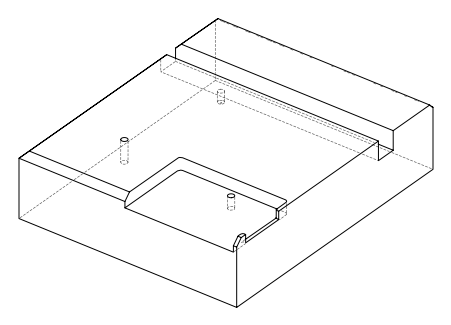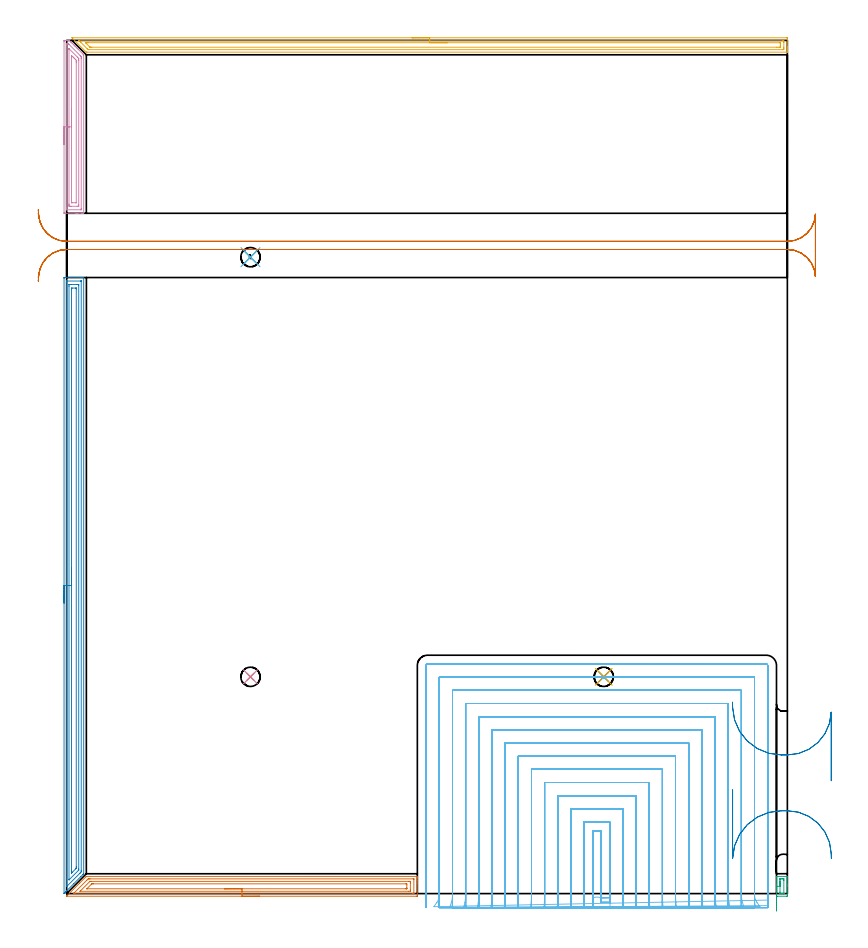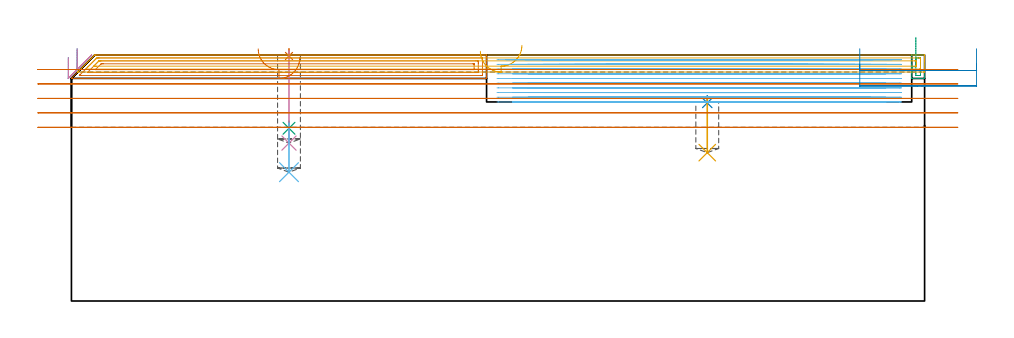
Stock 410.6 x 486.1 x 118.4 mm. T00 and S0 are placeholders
(PLAN: 14 operations, 5 tool changes, 172.4 min)
(1 SPOT_DRILL | STEP1POCKET | NXT0321_9005460120000 | 0.03 min | 0 mm3)
(2 SPOT_DRILL_1 | STEP1POCKET_1 | NXT0321_9005460120000 | 0.03 min | 2441 mm3)
(3 SPOT_DRILL_2 | STEP1POCKET_2 | NXT0321_9005460120000 | 0.04 min | 3815 mm3)
(4 DRILL_BLIND_HOLE_INTO_CENTER | STEP1POCKET | NXT0301_081 | 0.18 min | 3879 mm3)
(5 DRILL_BLIND_HOLE_INTO_CENTER_1 | STEP1POCKET_1 | NXT0301_081 | 0.11 min | 2254 mm3)
(6 DRILL_BLIND_HOLE_INTO_CENTER_2 | STEP1POCKET_2 | NXT0301_081 | 0.1 min | 1990 mm3)
(7 AREA_MILL | FG_CHAMFER_SURFACE | UGT0205_001 | 6.51 min | 13160 mm3)
(8 AREA_MILL_1 | FG_CHAMFER_SURFACE_1 | UGT0205_001 | 11.34 min | 21924 mm3)
(9 AREA_MILL_2 | FG_CHAMFER_SURFACE_2 | UGT0205_001 | 0.43 min | 800 mm3)
(10 AREA_MILL_3 | FG_CHAMFER_SURFACE_3 | UGT0205_001 | 3.33 min | 6583 mm3)
(11 AREA_MILL_4 | FG_CHAMFER_SURFACE_4 | UGT0205_001 | 9.92 min | 13529 mm3)
(12 MILL_SLOT | SLOT_PARTIAL_RECTANGULAR | NXT0201_013 | Follow Part, ap 2.5, ae 75% | 129.35 min | 624314 mm3)
(13 MILL_RECTANGULAR_SLOT | SLOT_RECTANGULAR | UGT0201_004 | Follow Part, ap 8, ae 75% | 9.68 min | 518317 mm3)
(14 MILL_RECTANGULAR_SLOT_1 | SLOT_RECTANGULAR_1 | UGT0201_020 | Follow Part, ap 12.5, ae 75% | 1.39 min | 7689 mm3)
(TOOL NXT0321_9005460120000 | NC Spot Drill, 142deg, 12mm, Carbide, Uncoated | D12 PA142 FL30 Z2)
(TOOL NXT0301_081 | Carbide Drill 11mm [860.1-1100-033A1-MM 2214] | D11 PA140 FL55 Z2)
(TOOL UGT0205_001 | Chamfer Mill 20 x 3 x 45 deg. | D20 FL50 Z2)
(TOOL NXT0201_013 | ENDMILL 10mm | D10 FL30 Z4)
(TOOL UGT0201_004 | End Mill 32 mm | D32 FL53 Z6)
(TOOL UGT0201_020 | End mill 50 mm | D50 FL50 Z4)
(OP 1 SPOT_DRILL)
G17 G21 G94 G90
T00 M6
G54
G17 G0 G90 X104.7 Y123.5 S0 M3
G43 Z128.4 H0
G94 G81 G98 Z117.927 F250. R121.4
G80
M5
M2
(OP 2 SPOT_DRILL_1)
G17 G21 G94 G90
T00 M6
G54
G17 G0 G90 X306. Y123.5 S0 M3
G43 Z128.4 H0
G94 G81 G98 Z95.327 F250. R98.8
G80
M5
M2
(OP 3 SPOT_DRILL_2)
G17 G21 G94 G90
T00 M6
G54
G17 G0 G90 X104.7 Y362.6 S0 M3
G43 Z128.4 H0
G94 G81 G98 Z83.127 F250. R86.6
G80
M5
M2
(OP 4 DRILL_BLIND_HOLE_INTO_CENTER)
G17 G21 G94 G90
T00 M6
G54
G17 G0 G90 X104.7 Y123.5 S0 M3
G43 Z128.4 H1
G94 G81 G98 Z76. F250. R120.4
G80
M5
M2
(OP 5 DRILL_BLIND_HOLE_INTO_CENTER_1)
G17 G21 G94 G90
T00 M6
G54
G17 G0 G90 X306. Y123.5 S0 M3
G43 Z128.4 H1
G94 G81 G98 Z71.4 F250. R97.8
G80
M5
M2
(OP 6 DRILL_BLIND_HOLE_INTO_CENTER_2)
G17 G21 G94 G90
T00 M6
G54
G17 G0 G90 X104.7 Y362.6 S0 M3
G43 Z128.4 H1
G94 G81 G98 Z62. F250. R85.6
G80
M5
M2
(OP 7 AREA_MILL)
G17 G21 G94 G90
T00 M6
G54
G17 G0 G90 X109.892 Y-1.5 S1061 M3
G43 Z128.4 H0
Z117.1
G94 G1 X109.854 Z116.228 F250.
X109.74 Z115.364
X109.551 Z114.512
X109.289 Z113.68
X108.955 Z112.874
X108.552 Z112.1
X108.084 Z111.364
X107.553 Z110.672
X106.963 Z110.029
X106.32 Z109.44
X105.628 Z108.909
X104.892 Z108.44
X104.118 Z108.037
X103.312 Z107.703
X102.48 Z107.441
X101.629 Z107.252
X100.764 Z107.138
X99.892 Z107.1
X-0.016 Y-1.499 Z107.099
X0.001 Y-1.442 Z107.157
X0.029 Y-1.382 Z107.215
X0.047 Y-1.352 Z107.246
X7.473 Y6.074 Z114.672
X10.992 Y9.593 Z118.19
X11.206 Y9.798 Z118.387
X11.349 Y9.8 Z118.4
X199.615
X199.79 Y9.797 Z118.389
X199.798 Y9.641 Z118.233
X199.8 Y9.478 Z118.078
Y9.261 Z117.861
Y8.535 Z117.13
Y7.295 Z115.892
Y5.904 Z114.499
Y-0.492 Z108.106
X199.796 Y-1.112 Z107.486
X199.79 Y-1.493 Z107.105
X199.561 Y-1.497 Z107.101
X199.168 Y-1.5 Z107.1
X99.892
Y-0.086 Z108.514
X4.723
X4.194 Y-0.084 Z108.516
X4.039 Y-0.083 Z108.517
X3.785 Y-0.077 Z108.523
X3.905 Y0.049 Z108.649
X4.044 Y0.193 Z108.793
X4.194 Y0.344 Z108.944
X4.345 Y0.495 Z109.095
X11.508 Y7.658 Z116.258
X11.876 Y8.019 Z116.619
X12.244 Y8.379 Z116.979
X12.4 Y8.381 Z116.981
X13.138 Y8.385 Z116.985
X13.29 Y8.386 Z116.986
X197.379 Y8.385 Z116.985
X197.532 Y8.384 Z116.984
X197.74 Y8.38 Z116.98
X197.785 Y8.379 Z116.979
X197.791 Y8.351 Z116.951
X197.794 Y8.316 Z116.916
X197.799 Y8.123 Z116.723
Y0.23 Z108.83
X197.797 Y0.092 Z108.692
X197.792 Y-0.018 Z108.582
X197.787 Y-0.079 Z108.521
X197.227 Y-0.085 Z108.515
X99.892 Y-0.086 Z108.514
Y1.328 Z109.928
X7.857 Y1.329 Z109.929
X7.772 Y1.33 Z109.93
X7.672 Y1.333 Z109.933
X7.651 Y1.335 Z109.935
X7.664 Y1.354 Z109.954
X7.689 Y1.387 Z109.987
X7.795 Y1.496 Z110.096
X13.138 Y6.838 Z115.438
X13.236 Y6.929 Z115.529
X13.275 Y6.964 Z115.564
X13.314 Y6.965 Z115.565
X13.488 Y6.969 Z115.569
X13.838 Y6.971 Z115.571
X14.032
X194.696
X195.397 Y6.97 Z115.57
X195.59 Y6.968 Z115.568
X195.775 Y6.965 Z115.565
X195.79 Y6.781 Z115.381
X195.797 Y6.578 Z115.178
X195.8 Y5.904 Z114.504
Y5.698 Z114.298
X195.799 Y2.192 Z110.792
X195.79 Y1.519 Z110.119
X195.777 Y1.336 Z109.936
X194.696 Y1.329 Z109.929
X99.892 Y1.328 Z109.928
Y2.743 Z111.343
X11.692
X11.597 Y2.745 Z111.345
X11.537 Y2.748 Z111.348
X11.512 Y2.751 Z111.351
X11.525 Y2.767 Z111.367
X11.589 Y2.837 Z111.437
X11.689 Y2.94 Z111.54
X14.032 Y5.283 Z113.883
X14.248 Y5.49 Z114.09
X14.306 Y5.546 Z114.146
X14.393 Y5.551 Z114.151
X14.927 Y5.555 Z114.155
X15.281 Y5.557 Z114.157
X193.261
X193.648 Y5.555 Z114.155
X193.713 Y5.554 Z114.154
X193.775 Y5.551 Z114.151
X193.79 Y5.464 Z114.064
X193.8 Y5.028 Z113.628
Y3.274 Z111.874
X193.798 Y2.835 Z111.435
X193.796 Y2.781 Z111.381
X193.791 Y2.755 Z111.355
X193.788 Y2.75 Z111.35
X193.772 Y2.748 Z111.348
X193.628 Y2.744 Z111.344
X193.448 Y2.743 Z111.343
X192.907
X99.892
X99.021 Z111.381
X98.156 Z111.495
X97.304 Z111.683
X96.472 Z111.946
X95.666 Z112.28
X94.892 Z112.682
X94.156 Z113.151
X93.464 Z113.682
X92.821 Z114.272
X92.232 Z114.915
X91.701 Z115.607
X91.232 Z116.343
X90.829 Z117.117
X90.495 Z117.922
X90.233 Z118.754
X90.044 Z119.606
X89.93 Z120.471
X89.892 Z121.343
G0 Z128.4
M5
M2
(OP 8 AREA_MILL_1)
G17 G21 G94 G90
T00 M6
G54
G17 G0 G90 X-1.5 Y165.55 S1061 M3
G43 Z128.4 H0
Z117.2
G94 G1 Y165.588 Z116.328 F250.
Y165.702 Z115.464
Y165.891 Z114.612
Y166.153 Z113.78
Y166.487 Z112.974
Y166.89 Z112.2
Y167.359 Z111.464
Y167.89 Z110.772
Y168.479 Z110.129
Y169.122 Z109.54
Y169.814 Z109.008
Y170.55 Z108.54
Y171.324 Z108.137
Y172.13 Z107.803
Y172.962 Z107.541
Y173.814 Z107.352
Y174.678 Z107.238
Y175.55 Z107.2
Y350.37
X-1.495 Y350.908 Z107.203
X-1.492 Y350.99 Z107.206
X-1.405 Y351. Z107.293
X6.723 Z115.418
X8.114 Z116.81
X8.472 Z117.167
X9.188 Z117.888
X9.411 Z118.11
X9.557 Y350.997 Z118.25
X9.697 Y350.99 Z118.389
X9.7 Y350.817 Z118.4
Y11.459
X9.705 Y11.313 Z118.395
X9.627 Y11.228 Z118.322
X9.369 Y10.969 Z118.069
X9.278 Y10.878 Z117.978
X8.073 Y9.672 Z116.772
X4.049 Y5.648 Z112.748
X0.165 Y1.763 Z108.861
X0.025 Y1.624 Z108.723
X-0.129 Y1.469 Z108.568
X-0.272 Y1.326 Z108.423
X-0.422 Y1.177 Z108.276
X-0.557 Y1.042 Z108.141
X-0.709 Y0.888 Z107.986
X-0.869 Y0.73 Z107.829
X-0.985 Y0.614 Z107.713
X-1.147 Y0.451 Z107.548
X-1.316 Y0.283 Z107.382
X-1.493 Y0.106 Z107.205
X-1.498 Y0.103 Z107.2
X-1.5 Y0.283
Y175.55
X-0.086 Z108.614
X-0.085 Y348.581 Z108.615
X-0.083 Y348.933 Z108.617
X-0.081 Y348.976 Z108.619
X-0.08 Y348.989 Z108.62
X-0.052 Y348.992 Z108.648
X0.056 Y348.997 Z108.756
X0.193 Y349. Z108.893
X8.063 Z116.763
X8.232 Y348.997 Z116.932
X8.266 Y348.993 Z116.966
X8.278 Y348.99 Z116.978
X8.28 Y348.979 Z116.98
X8.283 Y348.939 Z116.983
X8.285 Y348.773 Z116.985
Y13.249
X8.281 Y12.55 Z116.981
X8.279 Y12.355 Z116.979
X7.942 Y12.003 Z116.642
X7.598 Y11.649 Z116.298
X7.505 Y11.555 Z116.205
X0.257 Y4.307 Z108.957
X0.069 Y4.122 Z108.769
X-0.014 Y4.043 Z108.686
X-0.079 Y3.985 Z108.621
X-0.082 Y4.113 Z108.618
X-0.084 Y4.307 Z108.616
X-0.085 Y4.736 Z108.615
X-0.086 Y5.011 Z108.614
Y175.55
X1.328 Z110.028
X1.329 Y346.05 Z110.029
X1.331 Y346.793 Z110.031
X1.333 Y346.94 Z110.033
X1.335 Y346.986 Z110.035
X1.376 Y346.99 Z110.076
X1.477 Y346.994 Z110.177
X2.149 Y347. Z110.849
X2.351 Z111.051
X5.646 Z114.346
X6.521 Z115.221
X6.723 Y346.998 Z115.423
X6.791 Y346.995 Z115.491
X6.843 Y346.99 Z115.543
X6.865 Y346.98 Z115.565
X6.866 Y346.944 Z115.566
X6.87 Y346.793 Z115.57
X6.871 Y346.642 Z115.571
Y13.992
X6.869 Y13.621 Z115.569
X6.866 Y13.436 Z115.566
X6.865 Y13.393 Z115.565
X6.841 Y13.353 Z115.541
X6.75 Y13.249 Z115.45
X6.737 Y13.236 Z115.437
X1.431 Y7.931 Z110.131
X1.382 Y7.884 Z110.082
X1.357 Y7.868 Z110.057
X1.334 Y7.857 Z110.034
X1.332 Y7.884 Z110.032
X1.33 Y7.918 Z110.03
X1.329 Y8.035 Z110.029
X1.328 Y175.55 Z110.028
X2.743 Z111.443
Y344.604
X2.744 Y344.769 Z111.444
X2.747 Y344.9 Z111.447
X2.749 Y344.98 Z111.449
X2.791 Y344.99 Z111.491
X3.226 Y345. Z111.926
X4.974 Z113.674
X5.408 Y344.99 Z114.108
X5.451 Y344.986 Z114.151
X5.453 Y344.951 Z114.153
X5.456 Y344.9 Z114.156
X5.457 Y344.85 Z114.157
Y344.511
Y15.438
X5.456 Y15.038 Z114.156
X5.453 Y14.548 Z114.153
X5.45 Y14.445 Z114.15
X5.444 Y14.404 Z114.144
X5.413 Y14.371 Z114.113
X5.194 Y14.144 Z113.894
X3.226 Y12.174 Z111.926
X2.871 Y11.824 Z111.571
X2.799 Y11.755 Z111.499
X2.756 Y11.716 Z111.456
X2.75 Y11.773 Z111.45
X2.746 Y11.827 Z111.446
X2.744 Y11.954 Z111.444
X2.743 Y12.355 Z111.443
Y12.849
Y175.55
Y176.422 Z111.481
Y177.287 Z111.595
Y178.138 Z111.783
Y178.97 Z112.046
Y179.776 Z112.38
Y180.55 Z112.782
Y181.286 Z113.251
Y181.978 Z113.782
Y182.621 Z114.372
Y183.21 Z115.015
Y183.742 Z115.707
Y184.21 Z116.443
Y184.613 Z117.216
Y184.947 Z118.022
Y185.209 Z118.854
Y185.398 Z119.706
Y185.512 Z120.571
Y185.55 Z121.443
G0 Z128.4
M5
M2
(OP 9 AREA_MILL_2)
G17 G21 G94 G90
T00 M6
G54
G17 G0 G90 X404.401 Y-9.992 S1061 M3
G43 Z128.4 H0
Z112.692
G94 G1 Y-9.347 Z112.105 F250.
Y-8.653 Z111.577
Y-7.915 Z111.111
Y-7.14 Z110.711
Y-6.333 Z110.38
Y-5.5 Z110.12
Y-4.647 Z109.935
X404.4 Y-3.782 Z109.824
Y-2.91 Z109.789
Y-2.039 Z109.83
Y-1.175 Z109.947
Y-0.323 Z110.139
Y0.508 Z110.404
Y1.312 Z110.741
Y2.085 Z111.147
Y2.819 Z111.618
Y3.509 Z112.152
Y4.15 Z112.743
Y4.999 Z113.599
X404.401 Y9.776 Z118.376
X404.409 Y9.795 Z118.394
X404.414 Y9.8 Z118.4
X410.586
X410.591 Y9.795 Z118.394
X410.6 Y9.775 Z118.374
Y4.999 Z113.599
Y4.153 Z112.747
Y-0.687 Z107.908
X410.596 Y-1.112 Z107.484
X410.592 Y-1.491 Z107.105
X410.145 Y-1.5 Z107.1
X404.855
X404.408 Y-1.491 Z107.105
X404.4 Y-1.112 Z107.484
Y4.15 Z112.743
X404.857 Y4.147 Z112.747
X406.4 Y4.15 Z112.75
Y7.875 Z116.475
X406.401 Y8.092 Z116.692
X406.402 Y8.237 Z116.837
X406.407 Y8.352 Z116.952
X406.411 Y8.381 Z116.981
X406.414 Y8.382 Z116.982
X406.435 Y8.384 Z116.984
X406.618 Y8.385 Z116.985
X406.768 Y8.386 Z116.986
X407.5
X407.65 Y8.385 Z116.985
X408.382 Y8.381 Z116.981
X408.539 Y8.379 Z116.979
X408.591 Y8.37 Z116.97
X408.594 Y8.36 Z116.96
X408.598 Y8.319 Z116.919
X408.6 Y7.658 Z116.258
Y7.441 Z116.041
X408.599 Y0.208 Z108.808
X408.598 Y0.064 Z108.664
X408.593 Y-0.052 Z108.548
X408.589 Y-0.081 Z108.519
X408.586 Y-0.082 Z108.518
X408.565 Y-0.084 Z108.516
X408.382 Y-0.085 Z108.515
X408.232 Y-0.086 Z108.514
X407.5
X407.35 Y-0.085 Z108.515
X406.618 Y-0.081 Z108.519
X406.461 Y-0.079 Z108.521
X406.409 Y-0.07 Z108.53
X406.406 Y-0.06 Z108.54
X406.402 Y-0.019 Z108.581
X406.4 Y0.642 Z109.242
Y0.859 Z109.459
Y4.15 Z112.75
Y4.739 Z113.393
Y5.27 Z114.085
Y5.739 Z114.821
Y6.142 Z115.595
Y6.476 Z116.401
Y6.738 Z117.233
Y6.927 Z118.085
Y7.041 Z118.95
Y7.079 Z119.821
Y7.041 Z120.693
Y6.927 Z121.558
Y6.738 Z122.409
Y6.476 Z123.241
Y6.142 Z124.047
Y5.739 Z124.821
Y5.27 Z125.557
Y4.739 Z126.249
Y4.15 Z126.892
G0 Z128.4
M5
M2
(OP 10 AREA_MILL_3)
G17 G21 G94 G90
T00 M6
G54
G17 G0 G90 X-1.5 Y426.85 S1061 M3
G43 Z128.4 H0
Z117.2
G94 G1 Y426.888 Z116.328 F250.
Y427.002 Z115.463
Y427.191 Z114.612
Y427.453 Z113.78
Y427.787 Z112.974
Y428.19 Z112.2
Y428.658 Z111.464
Y429.19 Z110.772
Y429.779 Z110.129
Y430.422 Z109.54
Y431.114 Z109.008
Y431.85 Z108.54
Y432.624 Z108.137
Y433.43 Z107.803
Y434.262 Z107.541
Y435.113 Z107.352
Y435.978 Z107.238
Y436.85 Z107.2
Y485.493
X-1.497 Y485.761 Z107.203
X-1.491 Y486.097 Z107.206
X-1.46 Y486.099 Z107.237
X-0.272 Y486.1 Z108.423
X0.356 Z109.056
X0.848 Z109.548
X1.477 Y486.091 Z110.176
X1.499 Y486.09 Z110.198
X1.662 Y485.94 Z110.359
X2.299 Y485.301 Z110.998
X2.351 Y485.25 Z111.048
X2.405 Y485.196 Z111.103
X3.028 Y484.572 Z111.728
X3.226 Y484.376 Z111.922
X3.852 Y483.748 Z112.552
X3.892 Y483.708 Z112.592
X4.1 Y483.502 Z112.796
X4.676 Y482.924 Z113.376
X4.785 Y482.816 Z113.484
X4.974 Y482.628 Z113.67
X5.501 Y482.099 Z114.2
X5.849 Y481.753 Z114.545
X6.325 Y481.275 Z115.025
X6.723 Y480.878 Z115.42
X9.347 Y478.254 Z118.044
X9.632 Y477.967 Z118.33
X9.694 Y477.901 Z118.392
X9.7 Y477.46 Z118.4
Y387.76
X9.698 Y387.61 Z118.388
X9.576 Y387.603 Z118.268
X9.446 Y387.6 Z118.145
X9.101 Z117.8
X8.472 Z117.167
X6.409 Z115.106
X5.849 Z114.544
X5.255 Z113.95
X-1.147 Z107.551
X-1.431 Y387.604 Z107.266
X-1.492 Y387.61 Z107.205
X-1.499 Y387.674 Z107.199
X-1.5 Y388.207 Z107.2
Y436.85
X-0.086 Z108.614
X-0.085 Y483.517 Z108.615
X-0.083 Y483.708 Z108.617
X-0.079 Y484.058 Z108.621
X-0.074 Y484.09 Z108.626
X-0.012 Y484.094 Z108.688
X0.09 Y484.098 Z108.79
X0.219 Y484.1 Z108.919
X0.602 Y484.097 Z109.302
X0.986 Y484.092 Z109.686
X1.036 Y484.09 Z109.736
X1.067 Y484.071 Z109.767
X1.121 Y484.023 Z109.821
X1.228 Y483.92 Z109.928
X1.442 Y483.708 Z110.142
X7.69 Y477.46 Z116.39
X7.785 Y477.362 Z116.485
X7.987 Y477.151 Z116.687
X8.279 Y476.841 Z116.979
X8.282 Y476.762 Z116.982
X8.284 Y476.568 Z116.984
X8.286 Y475.866 Z116.986
Y475.675
X8.285 Y390.183 Z116.985
X8.283 Y389.992 Z116.983
X8.279 Y389.642 Z116.979
X8.274 Y389.61 Z116.974
X8.211 Y389.606 Z116.911
X8.109 Y389.602 Z116.809
X7.981 Y389.6 Z116.681
X0.111 Y389.601 Z108.811
X-0.035 Y389.606 Z108.665
X-0.061 Y389.61 Z108.639
X-0.079 Y389.616 Z108.621
X-0.081 Y389.648 Z108.619
X-0.084 Y389.8 Z108.616
X-0.085 Y389.992 Z108.615
X-0.086 Y390.694 Z108.614
Y436.85
X1.328 Z110.028
X1.329 Y481.031 Z110.029
X1.33 Y481.18 Z110.03
X1.335 Y481.332 Z110.035
X1.337 Y481.352 Z110.037
X1.362 Y481.331 Z110.062
X1.413 Y481.285 Z110.113
X1.477 Y481.224 Z110.177
X6.132 Y476.568 Z114.832
X6.723 Y475.968 Z115.423
X6.865 Y475.821 Z115.565
X6.868 Y475.675 Z115.568
X6.87 Y475.526 Z115.57
X6.871 Y474.783 Z115.571
X6.872 Y474.632 Z115.572
X6.871 Y392.518 Z115.571
X6.869 Y391.777 Z115.569
X6.867 Y391.63 Z115.567
X6.865 Y391.613 Z115.565
X6.852 Y391.609 Z115.552
X6.81 Y391.604 Z115.51
X6.723 Y391.602 Z115.423
X6.022 Y391.6 Z114.722
X2.524 Z111.224
X2.351 Z111.051
X1.646 Y391.604 Z110.346
X1.477 Y391.61 Z110.177
X1.335 Y391.634 Z110.035
X1.332 Y391.777 Z110.032
X1.33 Y391.927 Z110.03
X1.328 Y392.669 Z110.028
Y392.821
Y436.85
X2.743 Z111.443
Y476.568
X2.745 Y477.058 Z111.445
X2.75 Y477.46 Z111.45
X2.752 Y477.489 Z111.452
X2.786 Y477.46 Z111.486
X3.226 Y477.025 Z111.926
X3.684 Y476.568 Z112.384
X4.1 Y476.151 Z112.8
X4.575 Y475.675 Z113.275
X4.974 Y475.27 Z113.674
X5.45 Y474.783 Z114.15
X5.455 Y474.293 Z114.155
X5.456 Y473.89 Z114.156
X5.457 Y473.398 Z114.157
Y393.797
X5.455 Y393.666 Z114.155
X5.453 Y393.625 Z114.153
X5.45 Y393.611 Z114.15
X5.444 Y393.608 Z114.144
X5.393 Y393.604 Z114.093
X4.974 Y393.6 Z113.674
X4.937 Z113.637
X3.188 Z111.888
X2.814 Y393.604 Z111.514
X2.768 Y393.607 Z111.468
X2.75 Y393.61 Z111.45
X2.748 Y393.622 Z111.448
X2.744 Y393.678 Z111.444
X2.743 Y393.731 Z111.443
Y436.85
Y437.722 Z111.481
Y438.586 Z111.595
Y439.438 Z111.783
Y440.27 Z112.046
Y441.076 Z112.38
Y441.85 Z112.782
Y442.586 Z113.251
Y443.278 Z113.782
Y443.921 Z114.372
Y444.51 Z115.015
Y445.041 Z115.707
Y445.51 Z116.443
Y445.913 Z117.217
Y446.247 Z118.022
Y446.509 Z118.855
Y446.698 Z119.706
Y446.812 Z120.571
Y446.85 Z121.443
G0 Z128.4
M5
M2
(OP 11 AREA_MILL_4)
G17 G21 G94 G90
T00 M6
G54
G17 G0 G90 X196.8 Y487.6 S1061 M3
G43 Z128.4 H0
Z120.2
G94 G1 X196.838 Z119.328 F250.
X196.952 Z118.464
X197.141 Z117.612
X197.403 Z116.78
X197.737 Z115.974
X198.14 Z115.2
X198.609 Z114.464
X199.14 Z113.772
X199.729 Z113.129
X200.372 Z112.54
X201.064 Z112.008
X201.8 Z111.54
X202.574 Z111.137
X203.38 Z110.803
X204.212 Z110.541
X205.064 Z110.352
X205.928 Z110.238
X206.8 Z110.2
X409.985
X410.332 Y487.597 Z110.202
X410.59 Y487.592 Z110.206
X410.6 Y487.33 Z110.467
Y482.612 Z115.183
Y482.058 Z115.739
Y481.723 Z116.073
Y481.17 Z116.626
Y480.835 Z116.96
Y480.166 Z117.634
Y479.812 Z117.987
X410.594 Y479.437 Z118.354
X410.59 Y479.403 Z118.388
X410.432 Y479.4 Z118.4
X11.653
X11.199 Y479.407 Z118.392
X11.141 Y479.459 Z118.34
X3.103 Y487.497 Z110.301
X3.012 Y487.591 Z110.205
X3.118 Y487.598 Z110.202
X3.168 Y487.6 Z110.2
X206.8
Y486.186 Z111.614
X408.178 Y486.185 Z111.615
X408.199
X408.59 Y486.165 Z111.635
X408.598 Y485.768 Z112.032
X408.599 Y485.277 Z112.523
X408.6 Y484.878 Z112.922
Y482.213 Z115.587
X408.599 Y481.723 Z116.077
X408.598 Y481.327 Z116.473
X408.59 Y480.835 Z116.965
X408.219 Y480.815 Z116.985
X408.199
X12.567
X12.546 Y480.816 Z116.984
X12.227 Y480.835 Z116.965
X11.653 Y481.399 Z116.401
X8.081 Y484.969 Z112.831
X7.773 Y485.277 Z112.523
X7.187 Y485.866 Z111.934
X6.897 Y486.165 Z111.635
X7.168 Y486.184 Z111.616
X7.187 Y486.185 Z111.615
X206.8 Y486.186 Z111.614
Y484.772 Z113.028
X406.028 Y484.771 Z113.029
X406.413 Y484.769 Z113.031
X406.54 Y484.767 Z113.033
X406.579 Y484.765 Z113.035
X406.59 Y484.698 Z113.102
X406.595 Y484.574 Z113.226
X406.598 Y484.388 Z113.412
X406.6 Y484.202 Z113.598
Y483.314 Z114.486
X406.599 Y482.612 Z115.188
X406.597 Y482.428 Z115.372
X406.59 Y482.246 Z115.554
X406.413 Y482.235 Z115.565
X405.903 Y482.231 Z115.569
X404.626 Y482.228 Z115.572
X14.332 Y482.229 Z115.571
X13.824
X13.439 Y482.233 Z115.567
X13.312 Y482.235 Z115.565
X13.271 Y482.24 Z115.56
X13.237 Y482.27 Z115.53
X13.165 Y482.338 Z115.462
X12.888 Y482.612 Z115.188
X11.113 Y484.388 Z113.412
X10.76 Y484.746 Z113.054
X10.749 Y484.765 Z113.035
X10.76 Y484.766 Z113.034
X11.269 Y484.77 Z113.03
X11.653 Y484.771 Z113.029
X12.161 Y484.772 Z113.028
X206.8
X207.672 Z113.067
X208.537 Z113.18
X209.388 Z113.369
X210.22 Z113.632
X211.026 Z113.965
X211.8 Z114.368
X212.536 Z114.837
X213.228 Z115.368
X213.871 Z115.957
X214.46 Z116.601
X214.992 Z117.293
X215.46 Z118.028
X215.863 Z118.802
X216.197 Z119.608
X216.459 Z120.44
X216.648 Z121.292
X216.762 Z122.157
X216.8 Z123.028
G0 Z128.4
M5
M2
(OP 12 MILL_SLOT)
G17 G21 G94 G90
T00 M6
G54
G17 G0 G90 X309.647 Y-7.997 S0 M3
G43 Z128.4 H0
Z116.14
G94 G1 X309.503 Y-5. F250.
G2 X309.416 Y-2.41 R90. F500.
G1 X304.417 Y-2.505
G3 X299.783 Y-2.505 R5.
X299.8 Y-0.697 R95.
G1 Y35.8
X304.4
Y-0.692
G3 X304.417 Y-2.505 R95.
G1 X309.416 Y-2.41
G2 X309.4 Y-0.692 R90.
G1 Y40.8
X294.8
Y-0.697
G2 X294.697 Y-5. R90.
G1 X294.554 Y-7.997 F250.
X317.169 Y-7.996
X317.013 Y-5.
G2 X316.9 Y-0.692 R82.5 F500.
G1 Y48.3
X287.3
Y-0.697
G2 X287.188 Y-5. R82.5
G1 X287.031 Y-7.996 F250.
X324.696 Y-7.995
X324.524 Y-5.
G2 X324.4 Y-0.692 R75. F500.
G1 Y55.8
X279.8
Y-0.697
G2 X279.676 Y-5. R75.
G1 X279.504 Y-7.995 F250.
X332.229 Y-7.994
X332.038 Y-5.
G2 X331.9 Y-0.692 R67.5 F500.
G1 Y63.3
X272.3
Y-0.697
G2 X272.163 Y-5. R67.5
G1 X271.971 Y-7.994 F250.
X339.77 Y-7.992
X339.555 Y-5.
G2 X339.4 Y-0.692 R60. F500.
G1 Y70.8
X264.8
Y-0.697
G2 X264.645 Y-5. R60.
G1 X264.43 Y-7.992 F250.
X347.323 Y-7.99
X347.077 Y-5.
G2 X346.9 Y-0.692 R52.5 F500.
G1 Y78.3
X257.3
Y-0.697
G2 X257.123 Y-5. R52.5
G1 X256.877 Y-7.99 F250.
X354.894 Y-7.986
X354.607 Y-5.
G2 X354.4 Y-0.692 R45. F500.
G1 Y85.8
X249.8
Y-0.697
G2 X249.594 Y-5. R45.
G1 X249.307 Y-7.986 F250.
X362.493 Y-7.98
X362.148 Y-5.
G2 X361.9 Y-0.692 R37.5 F500.
G1 Y93.3
X242.3
Y-0.697
G2 X242.052 Y-5. R37.5
G1 X241.708 Y-7.98 F250.
X370.142 Y-7.969
X369.711 Y-5.
G2 X369.4 Y-0.692 R30. F500.
G1 Y100.8
X234.8
Y-0.697
G2 X234.49 Y-5. R30.
G1 X234.059 Y-7.969 F250.
X377.891 Y-7.944
X377.316 Y-5.
G2 X376.9 Y-0.692 R22.5 F500.
G1 Y108.3
X227.3
Y-0.697
G2 X226.885 Y-5. R22.5
G1 X226.311 Y-7.945 F250.
X385.894 Y-7.874
X385.032 Y-5.
G2 X384.4 Y-0.692 R15. F500.
G1 Y115.8
X219.8
Y-0.697
G2 X219.169 Y-5. R15.
G1 X218.309 Y-7.874 F250.
X394.984 Y-7.456
X393.261 Y-5.
G2 X391.9 Y-0.692 R7.5 F500.
G1 Y123.3
X306.963
G2 X306.905 Y123.096 R1.097
X306.16 Y122.522 R1.189
G1 X305.853 Y122.518
G2 X305.084 Y123.139 R1.103
G1 X305.048 Y123.216
X305.039 Y123.3
X212.3
Y-0.697
G2 X210.943 Y-5. R7.5
G1 X209.221 Y-7.457 F250.
X399.4 Y-3.692 F500.
Y-0.692 F250.
Y130. F500.
G3 X398.6 Y130.8 R0.8
G1 X205.6
G3 X204.8 Y130. R0.8
G1 Y-0.697
Y-3.697 F250.
G0 Z128.4
X299.757 Y-8.
Z113.88
G1 X299.793 Y-5.
G3 X299.8 Y-3.865 R95. F500.
G1 Y35.8
X304.4
Y-3.864
G3 X304.407 Y-5. R95.
G1 X309.407
G2 X309.4 Y-3.864 R90.
G1 Y40.8
X294.8
Y-3.865
G2 X294.793 Y-5. R90.
G1 X294.755 Y-8. F250.
X316.949
X316.908 Y-5.
G2 X316.9 Y-3.864 R82.5 F500.
G1 Y48.3
X287.3
Y-3.865
G2 X287.292 Y-5. R82.5
G1 X287.251 Y-8. F250.
X324.454
X324.409 Y-5.
G2 X324.4 Y-3.864 R75. F500.
G1 Y55.8
X279.8
Y-3.865
G2 X279.791 Y-5. R75.
G1 X279.746 Y-8. F250.
X331.96
X331.91 Y-5.
G2 X331.9 Y-3.864 R67.5 F500.
G1 Y63.3
X272.3
Y-3.865
G2 X272.29 Y-5. R67.5
G1 X272.24 Y-8. F250.
X339.468 Y-7.999
X339.411 Y-5.
G2 X339.4 Y-3.864 R60. F500.
G1 Y70.8
X264.8
Y-3.865
G2 X264.789 Y-5. R60.
G1 X264.732 Y-7.999 F250.
X346.977
X346.912 Y-5.
G2 X346.9 Y-3.864 R52.5 F500.
G1 Y78.3
X257.3
Y-3.865
G2 X257.288 Y-5. R52.5
G1 X257.223 Y-7.999 F250.
X354.49
X354.414 Y-5.
G2 X354.4 Y-3.864 R45. F500.
G1 Y85.8
X249.8
Y-3.865
G2 X249.786 Y-5. R45.
G1 X249.71 Y-7.999 F250.
X362.008
X361.917 Y-5.
G2 X361.9 Y-3.864 R37.5 F500.
G1 Y93.3
X242.3
Y-3.865
G2 X242.283 Y-5. R37.5
G1 X242.192 Y-7.999 F250.
X369.535 Y-7.998
X369.422 Y-5.
G2 X369.4 Y-3.864 R30. F500.
G1 Y100.8
X234.8
Y-3.865
G2 X234.779 Y-5. R30.
G1 X234.665 Y-7.998 F250.
X377.08 Y-7.996
X376.929 Y-5.
G2 X376.9 Y-3.864 R22.5 F500.
G1 Y108.3
X227.3
Y-3.865
G2 X227.271 Y-5. R22.5
G1 X227.12 Y-7.996 F250.
X384.67 Y-7.991
X384.443 Y-5.
G2 X384.4 Y-3.864 R15. F500.
G1 Y115.8
X219.8
Y-3.865
G2 X219.757 Y-5. R15.
G1 X219.53 Y-7.991 F250.
X392.441 Y-7.965
X391.987 Y-5.
G2 X391.9 Y-3.864 R7.5 F500.
G1 Y123.3
X306.963
G2 X306.905 Y123.096 R1.097
X306.16 Y122.522 R1.189
G1 X305.855 Y122.518
G2 X305.084 Y123.139 R1.103
G1 X305.048 Y123.216
X305.039 Y123.3
X212.3
Y-3.865
G2 X212.214 Y-5. R7.5
G1 X211.759 Y-7.965 F250.
X399.4 Y-6.864
Y-3.864
Y130. F500.
G3 X398.6 Y130.8 R0.8
G1 X205.6
G3 X204.8 Y130. R0.8
G1 Y-3.865
Y-6.865 F250.
G0 X299.797 Y-8. Z111.62
G1 X299.8 Y-5.
Y-4.922 F500.
Y35.8
X304.4
Y-4.921
Y-5.
X309.4
Y-4.921
Y40.8
X294.8
Y-4.922
Y-5.
X294.797 Y-8. F250.
X316.903
X316.9 Y-5.
Y-4.921 F500.
Y48.3
X287.3
Y-4.922
Y-5.
X287.297 Y-8. F250.
X324.403
X324.4 Y-5.
Y-4.921 F500.
Y55.8
X279.8
Y-4.922
Y-5.
X279.797 Y-8. F250.
X331.904
X331.9 Y-5.
Y-4.921 F500.
Y63.3
X272.3
Y-4.922
Y-5.
X272.296 Y-8. F250.
X339.404
X339.4 Y-5.
Y-4.921 F500.
Y70.8
X264.8
Y-4.922
Y-5.
X264.796 Y-8. F250.
X346.905
X346.9 Y-5.
Y-4.921 F500.
Y78.3
X257.3
Y-4.922
Y-5.
X257.295 Y-8. F250.
X354.405
X354.4 Y-5.
Y-4.921 F500.
Y85.8
X249.8
Y-4.922
Y-5.
X249.795 Y-8. F250.
X361.906
X361.9 Y-5.
Y-4.921 F500.
Y93.3
X242.3
Y-4.922
Y-5.
X242.294 Y-8. F250.
X369.408
X369.4 Y-5.
Y-4.921 F500.
Y100.8
X234.8
Y-4.922
Y-5.
X234.792 Y-8. F250.
X376.911
X376.9 Y-5.
Y-4.921 F500.
Y108.3
X227.3
Y-4.922
Y-5.
X227.289 Y-8. F250.
X384.416
X384.4 Y-5.
Y-4.921 F500.
Y115.8
X219.8
Y-4.922
Y-5.
X219.784 Y-8. F250.
X391.932
X391.9 Y-5.
Y-4.921 F500.
Y123.3
X306.963
G2 X306.905 Y123.096 R1.097
X306.16 Y122.522 R1.189
G1 X305.855 Y122.518
G2 X305.084 Y123.139 R1.1
G1 X305.048 Y123.216
X305.039 Y123.3
X212.3
Y-4.922
Y-5.
X212.268 Y-8. F250.
X399.4 Y-7.921
Y-4.921
Y130. F500.
G3 X398.6 Y130.8 R0.8
G1 X205.6
G3 X204.8 Y130. R0.8
G1 Y-4.922
Y-7.922 F250.
G0 X299.8 Y-8. Z109.36
G1 Y-5.
Y35.8 F500.
X304.4
Y-5.
X309.4
Y40.8
X294.8
Y-5.
Y-8. F250.
X316.9
Y-5.
Y48.3 F500.
X287.3
Y-5.
Y-8. F250.
X324.4
Y-5.
Y55.8 F500.
X279.8
Y-5.
Y-8. F250.
X331.9
Y-5.
Y63.3 F500.
X272.3
Y-5.
Y-8. F250.
X339.4
Y-5.
Y70.8 F500.
X264.8
Y-5.
Y-8. F250.
X346.9
Y-5.
Y78.3 F500.
X257.3
Y-5.
Y-8. F250.
X354.4
Y-5.
Y85.8 F500.
X249.8
Y-5.
Y-8. F250.
X361.9
Y-5.
Y93.3 F500.
X242.3
Y-5.
Y-8. F250.
X369.4
Y-5.
Y100.8 F500.
X234.8
Y-5.
Y-8. F250.
X376.9
Y-5.
Y108.3 F500.
X227.3
Y-5.
Y-8. F250.
X384.4
Y-5.
Y115.8 F500.
X219.8
Y-5.
Y-8. F250.
X391.9
Y-5.
Y123.3 F500.
X306.963
G2 X306.905 Y123.096 R1.096
X306.16 Y122.522 R1.19
G1 X305.855 Y122.518
G2 X305.084 Y123.139 R1.1
G1 X305.048 Y123.216
X305.039 Y123.3
X212.3
Y-5.
Y-8. F250.
X399.4
Y-5.
Y130. F500.
G3 X398.6 Y130.8 R0.8
G1 X205.6
G3 X204.8 Y130. R0.8
G1 Y-5.
Y-8. F250.
G0 X299.8 Z107.1
G1 Y-5.
Y35.8 F500.
X304.4
Y-5.
X309.4
Y40.8
X294.8
Y-5.
Y-8. F250.
X316.9
Y-5.
Y48.3 F500.
X287.3
Y-5.
Y-8. F250.
X324.4
Y-5.
Y55.8 F500.
X279.8
Y-5.
Y-8. F250.
X331.9
Y-5.
Y63.3 F500.
X272.3
Y-5.
Y-8. F250.
X339.4
Y-5.
Y70.8 F500.
X264.8
Y-5.
Y-8. F250.
X346.9
Y-5.
Y78.3 F500.
X257.3
Y-5.
Y-8. F250.
X354.4
Y-5.
Y85.8 F500.
X249.8
Y-5.
Y-8. F250.
X361.9
Y-5.
Y93.3 F500.
X242.3
Y-5.
Y-8. F250.
X369.4
Y-5.
Y100.8 F500.
X234.8
Y-5.
Y-8. F250.
X376.9
Y-5.
Y108.3 F500.
X227.3
Y-5.
Y-8. F250.
X384.4
Y-5.
Y115.8 F500.
X219.8
Y-5.
Y-8. F250.
X391.9
Y-5.
Y123.3 F500.
X306.963
G2 X306.905 Y123.096 R1.096
X306.16 Y122.522 R1.19
G1 X305.855 Y122.518
G2 X305.084 Y123.139 R1.1
G1 X305.048 Y123.216
X305.039 Y123.3
X212.3
Y-5.
Y-8. F250.
X399.4
Y-5.
Y130. F500.
G3 X398.6 Y130.8 R0.8
G1 X205.6
G3 X204.8 Y130. R0.8
G1 Y-5.
Y-8. F250.
G0 X299.8 Z104.84
G1 Y-5.
Y35.8 F500.
X304.4
Y-5.
X309.4
Y40.8
X294.8
Y-5.
Y-8. F250.
X316.9
Y-5.
Y48.3 F500.
X287.3
Y-5.
Y-8. F250.
X324.4
Y-5.
Y55.8 F500.
X279.8
Y-5.
Y-8. F250.
X331.9
Y-5.
Y63.3 F500.
X272.3
Y-5.
Y-8. F250.
X339.4
Y-5.
Y70.8 F500.
X264.8
Y-5.
Y-8. F250.
X346.9
Y-5.
Y78.3 F500.
X257.3
Y-5.
Y-8. F250.
X354.4
Y-5.
Y85.8 F500.
X249.8
Y-5.
Y-8. F250.
X361.9
Y-5.
Y93.3 F500.
X242.3
Y-5.
Y-8. F250.
X369.4
Y-5.
Y100.8 F500.
X234.8
Y-5.
Y-8. F250.
X376.9
Y-5.
Y108.3 F500.
X227.3
Y-5.
Y-8. F250.
X384.4
Y-5.
Y115.8 F500.
X219.8
Y-5.
Y-8. F250.
X391.9
Y-5.
Y123.3 F500.
X306.963
G2 X306.905 Y123.096 R1.097
X306.16 Y122.522 R1.189
G1 X305.855 Y122.518
G2 X305.084 Y123.139 R1.1
G1 X305.048 Y123.216
X305.039 Y123.3
X212.3
Y-5.
Y-8. F250.
X399.4
Y-5.
Y130. F500.
G3 X398.6 Y130.8 R0.8
G1 X205.6
G3 X204.8 Y130. R0.8
G1 Y-5.
Y-8. F250.
G0 X299.8 Z102.58
G1 Y-5.
Y35.8 F500.
X304.4
Y-5.
X309.4
Y40.8
X294.8
Y-5.
Y-8. F250.
X316.9
Y-5.
Y48.3 F500.
X287.3
Y-5.
Y-8. F250.
X324.4
Y-5.
Y55.8 F500.
X279.8
Y-5.
Y-8. F250.
X331.9
Y-5.
Y63.3 F500.
X272.3
Y-5.
Y-8. F250.
X339.4
Y-5.
Y70.8 F500.
X264.8
Y-5.
Y-8. F250.
X346.9
Y-5.
Y78.3 F500.
X257.3
Y-5.
Y-8. F250.
X354.4
Y-5.
Y85.8 F500.
X249.8
Y-5.
Y-8. F250.
X361.9
Y-5.
Y93.3 F500.
X242.3
Y-5.
Y-8. F250.
X369.4
Y-5.
Y100.8 F500.
X234.8
Y-5.
Y-8. F250.
X376.9
Y-5.
Y108.3 F500.
X227.3
Y-5.
Y-8. F250.
X384.4
Y-5.
Y115.8 F500.
X219.8
Y-5.
Y-8. F250.
X391.9
Y-5.
Y123.3 F500.
X306.963
G2 X306.905 Y123.096 R1.097
X306.16 Y122.522 R1.189
G1 X305.855 Y122.518
G2 X305.084 Y123.139 R1.1
G1 X305.048 Y123.216
X305.039 Y123.3
X212.3
Y-5.
Y-8. F250.
X399.4
Y-5.
Y130. F500.
G3 X398.6 Y130.8 R0.8
G1 X205.6
G3 X204.8 Y130. R0.8
G1 Y-5.
Y-8. F250.
G0 X299.8 Z100.32
G1 Y-5.
Y35.8 F500.
X304.4
Y-5.
X309.4
Y40.8
X294.8
Y-5.
Y-8. F250.
X316.9
Y-5.
Y48.3 F500.
X287.3
Y-5.
Y-8. F250.
X324.4
Y-5.
Y55.8 F500.
X279.8
Y-5.
Y-8. F250.
X331.9
Y-5.
Y63.3 F500.
X272.3
Y-5.
Y-8. F250.
X339.4
Y-5.
Y70.8 F500.
X264.8
Y-5.
Y-8. F250.
X346.9
Y-5.
Y78.3 F500.
X257.3
Y-5.
Y-8. F250.
X354.4
Y-5.
Y85.8 F500.
X249.8
Y-5.
Y-8. F250.
X361.9
Y-5.
Y93.3 F500.
X242.3
Y-5.
Y-8. F250.
X369.4
Y-5.
Y100.8 F500.
X234.8
Y-5.
Y-8. F250.
X376.9
Y-5.
Y108.3 F500.
X227.3
Y-5.
Y-8. F250.
X384.4
Y-5.
Y115.8 F500.
X219.8
Y-5.
Y-8. F250.
X391.9
Y-5.
Y123.3 F500.
X306.963
G2 X306.905 Y123.096 R1.096
X306.16 Y122.522 R1.19
G1 X305.855 Y122.518
G2 X305.084 Y123.139 R1.103
G1 X305.048 Y123.216
X305.039 Y123.3
X212.3
Y-5.
Y-8. F250.
X399.4
Y-5.
Y130. F500.
G3 X398.6 Y130.8 R0.8
G1 X205.6
G3 X204.8 Y130. R0.8
G1 Y-5.
Y-8. F250.
G0 X299.8 Z98.06
G1 Y-5.
Y35.8 F500.
X304.4
Y-5.
X309.4
Y40.8
X294.8
Y-5.
Y-8. F250.
X316.9
Y-5.
Y48.3 F500.
X287.3
Y-5.
Y-8. F250.
X324.4
Y-5.
Y55.8 F500.
X279.8
Y-5.
Y-8. F250.
X331.9
Y-5.
Y63.3 F500.
X272.3
Y-5.
Y-8. F250.
X339.4
Y-5.
Y70.8 F500.
X264.8
Y-5.
Y-8. F250.
X346.9
Y-5.
Y78.3 F500.
X257.3
Y-5.
Y-8. F250.
X354.4
Y-5.
Y85.8 F500.
X249.8
Y-5.
Y-8. F250.
X361.9
Y-5.
Y93.3 F500.
X242.3
Y-5.
Y-8. F250.
X369.4
Y-5.
Y100.8 F500.
X234.8
Y-5.
Y-8. F250.
X376.9
Y-5.
Y108.3 F500.
X227.3
Y-5.
Y-8. F250.
X384.4
Y-5.
Y115.8 F500.
X219.8
Y-5.
Y-8. F250.
X391.9
Y-5.
Y123.3 F500.
X306.949
X306.904 Y123.12
X306.727 Y122.876
X306.597 Y122.76
X306.376 Y122.635
X306.32 Y122.577
X306.216 Y122.55
X306.073 Y122.521
G2 X305.329 Y122.798 R1.147
G1 X305.224 Y122.944
X305.112 Y123.197
X305.071 Y123.244
X305.065 Y123.267
X305.061 Y123.3
X212.3
Y-5.
Y-8. F250.
X399.4
Y-5.
Y130. F500.
G3 X398.6 Y130.8 R0.8
G1 X205.6
G3 X204.8 Y130. R0.8
G1 Y-5.
Y-8. F250.
G0 X299.8 Z95.8
G1 Y-5.
Y35.8 F500.
X304.4
Y-5.
X309.4
Y40.8
X294.8
Y-5.
Y-8. F250.
X316.9
Y-5.
Y48.3 F500.
X287.3
Y-5.
Y-8. F250.
X324.4
Y-5.
Y55.8 F500.
X279.8
Y-5.
Y-8. F250.
X331.9
Y-5.
Y63.3 F500.
X272.3
Y-5.
Y-8. F250.
X339.4
Y-5.
Y70.8 F500.
X264.8
Y-5.
Y-8. F250.
X346.9
Y-5.
Y78.3 F500.
X257.3
Y-5.
Y-8. F250.
X354.4
Y-5.
Y85.8 F500.
X249.8
Y-5.
Y-8. F250.
X361.9
Y-5.
Y93.3 F500.
X242.3
Y-5.
Y-8. F250.
X369.4
Y-5.
Y100.8 F500.
X234.8
Y-5.
Y-8. F250.
X376.9
Y-5.
Y108.3 F500.
X227.3
Y-5.
Y-8. F250.
X384.4
Y-5.
Y115.8 F500.
X219.8
Y-5.
Y-8. F250.
X391.9
Y-5.
Y123.3 F500.
X306.429
X306.385 Y123.216
X306.334 Y123.158
X306.165 Y123.047
G2 X305.65 Y123.162 R0.545
G1 X305.634 Y123.179
X305.571 Y123.3
X212.3
Y-5.
Y-8. F250.
X399.4
Y-5.
Y130. F500.
G3 X398.6 Y130.8 R0.8
G1 X205.6
G3 X204.8 Y130. R0.8
G1 Y-5.
Y-8. F250.
G0 Z128.4
M5
M2
(OP 13 MILL_RECTANGULAR_SLOT)
G17 G21 G94 G90
T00 M6
G54
G17 G0 G90 X-16.279 Y350.919 S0 M3
G43 Z128.4 H0
Z111.44
G94 G1 X-15.74 Y353.87 F250.
G2 X0. Y367. R16. F500.
G1 X410.6
G2 X426.59 Y351.566 R16.
G1 Y387.034
G2 X410.6 Y371.6 R16.
G1 X0.
G2 X-15.739 Y384.721 R16.
G1 X-16.279 Y387.672 F250.
G0 X-16.154 Y348.985 Z104.48
G1 X-15.97 Y351.979
G2 X0. Y367. R16. F500.
G1 X410.6
G2 X426.59 Y351.566 R16.
G1 Y387.034
G2 X410.6 Y371.6 R16.
G1 X0.
G2 X-15.97 Y386.621 R16.
G1 X-16.154 Y389.615 F250.
G0 Y348.985 Z97.52
G1 X-15.97 Y351.979
G2 X0. Y367. R16. F500.
G1 X410.6
G2 X426.59 Y351.566 R16.
G1 Y387.034
G2 X410.6 Y371.6 R16.
G1 X0.
G2 X-15.97 Y386.621 R16.
G1 X-16.154 Y389.615 F250.
G0 Y348.985 Z90.56
G1 X-15.97 Y351.979
G2 X0. Y367. R16. F500.
G1 X410.6
G2 X426.59 Y351.566 R16.
G1 Y387.034
G2 X410.6 Y371.6 R16.
G1 X0.
G2 X-15.97 Y386.621 R16.
G1 X-16.154 Y389.615 F250.
G0 Y348.985 Z83.6
G1 X-15.97 Y351.979
G2 X0. Y367. R16. F500.
G1 X410.6
G2 X426.59 Y351.566 R16.
G1 Y387.034
G2 X410.6 Y371.6 R16.
G1 X0.
G2 X-15.97 Y386.621 R16.
G1 X-16.154 Y389.615 F250.
G0 Z128.4
M5
M2
(OP 14 MILL_RECTANGULAR_SLOT_1)
G17 G21 G94 G90
T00 M6
G54
G17 G0 G90 X379.4 Y59.135 S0 M3
G43 Z128.4 H0
Z121.4
G94 G1 Y20.146 Z110.953 F250.
X379.41 Z110.95
G2 X407.2 Y47.2 R27.8 F500.
G1 X410.6
G2 X435.59 Y22.907 R25.
G1 X435.675 Y19.908 F250.
G0 X435.6 Y64.303 Z121.4
G1 Y103.293 Z110.953
X435.59 Z110.95
G2 X410.6 Y79. R25. F500.
G1 X407.2
G2 X379.41 Y106.054 R27.8
G1 X379.33 Y109.053 F250.
G0 X379.4 Y59.135 Z113.95
G1 Y20.146 Z103.503
X379.41 Z103.5
G2 X407.2 Y47.2 R27.8 F500.
G1 X410.6
G2 X435.59 Y22.907 R25.
G1 X435.675 Y19.908 F250.
G0 X435.6 Y64.303 Z113.95
G1 Y103.293 Z103.503
X435.59 Z103.5
G2 X410.6 Y79. R25. F500.
G1 X407.2
G2 X379.41 Y106.054 R27.8
G1 X379.33 Y109.053 F250.
G0 Z128.4
M5
M2
